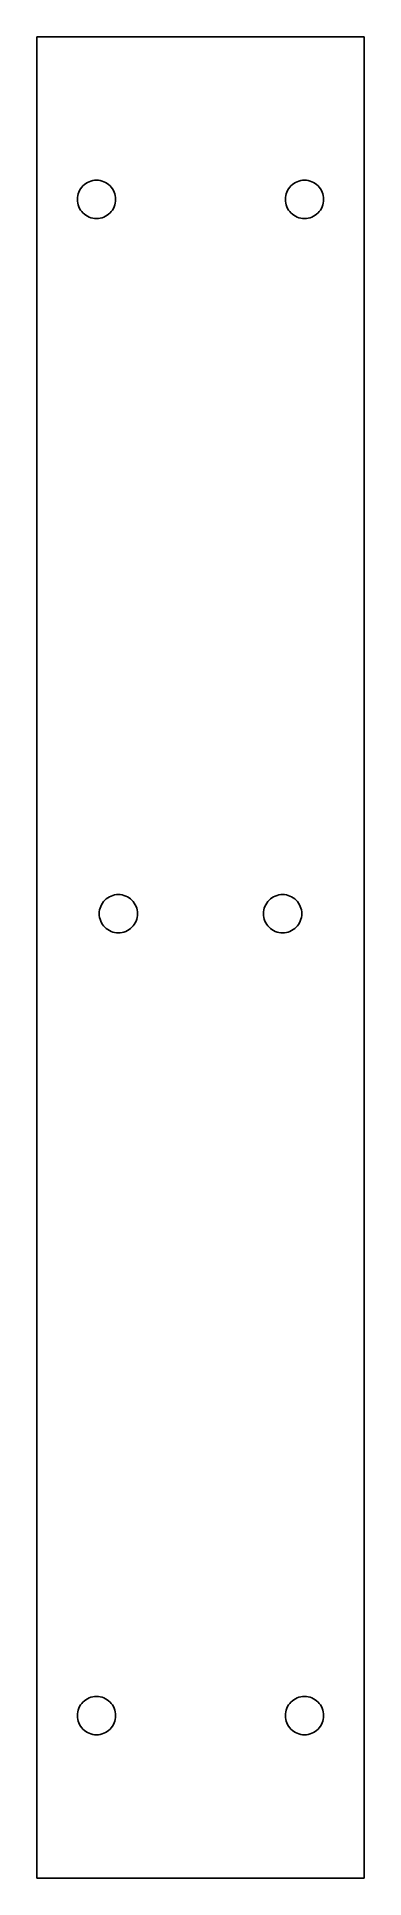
# Model space of a CAD drawing. Header units: metres. Extents: x -15 to 15, y -84 to 84.
import ezdxf

# ---------------------------------------------------------------- set-up
doc = ezdxf.new("R2010")
doc.units = ezdxf.units.M

msp = doc.modelspace()

# ---------------------------------------------------------------- linework, layer by layer
for p, q in [((14.95, 84.1), (-14.95, 84.1)), ((-14.95, 84.1), (-14.95, -84.1)), ((14.95, -84.1), (14.95, 84.1)), ((-10.6102, 70.6028), (-10.4722, 70.7051)), ((-10.4722, 70.7051), (-10.3249, 70.7934)), ((-10.3249, 70.7934), (-10.1697, 70.8668)), ((-10.1697, 70.8668), (-10.008, 70.9246)), ((-10.008, 70.9246), (-9.8414, 70.9664)), ((-9.8414, 70.9664), (-9.67152, 70.9916)), ((-9.67152, 70.9916), (-9.5, 71)), ((-9.5, 71), (-9.32846, 70.9916)), ((-9.32846, 70.9916), (-9.15858, 70.9664)), ((-9.15858, 70.9664), (-8.99199, 70.9246)), ((-8.99199, 70.9246), (-8.83029, 70.8668)), ((-8.83029, 70.8668), (-8.67505, 70.7934)), ((-8.67505, 70.7934), (-8.52774, 70.7051)), ((-8.52774, 70.7051), (-8.3898, 70.6028)), ((8.3898, 70.6028), (8.52774, 70.7051)), ((8.52774, 70.7051), (8.67505, 70.7934)), ((8.67505, 70.7934), (8.83029, 70.8668)), ((8.83029, 70.8668), (8.99199, 70.9246)), ((8.99199, 70.9246), (9.15858, 70.9664)), ((9.15858, 70.9664), (9.32846, 70.9916)), ((9.32846, 70.9916), (9.5, 71)), ((9.5, 71), (9.67152, 70.9916)), ((9.67152, 70.9916), (9.8414, 70.9664)), ((9.8414, 70.9664), (10.008, 70.9246)), ((10.008, 70.9246), (10.1697, 70.8668)), ((10.1697, 70.8668), (10.3249, 70.7934)), ((10.3249, 70.7934), (10.4722, 70.7051)), ((10.4722, 70.7051), (10.6102, 70.6028)), ((-11.25, 69.25), (-11.2416, 69.4215)), ((-11.2416, 69.0785), (-11.25, 69.25)), ((-11.2416, 69.4215), (-11.2164, 69.5914)), ((-11.2164, 68.9086), (-11.2416, 69.0785)), ((-11.2164, 69.5914), (-11.1746, 69.758)), ((-11.1746, 69.758), (-11.1168, 69.9197)), ((-11.1168, 69.9197), (-11.0434, 70.0749)), ((-11.0434, 70.0749), (-10.9551, 70.2222)), ((-10.9551, 70.2222), (-10.8528, 70.3602)), ((-10.8528, 70.3602), (-10.7374, 70.4874)), ((-10.7374, 70.4874), (-10.6102, 70.6028)), ((-8.3898, 70.6028), (-8.26256, 70.4874)), ((-8.26256, 70.4874), (-8.14722, 70.3602)), ((-8.14722, 70.3602), (-8.04492, 70.2222)), ((-8.04492, 70.2222), (-7.95663, 70.0749)), ((-7.95663, 70.0749), (-7.88321, 69.9197)), ((-7.88321, 69.9197), (-7.82535, 69.758)), ((-7.82535, 69.758), (-7.78362, 69.5914)), ((-7.78362, 69.5914), (-7.75842, 69.4215)), ((-7.75842, 69.0785), (-7.78362, 68.9086)), ((-7.75842, 69.4215), (-7.75, 69.25)), ((-7.75, 69.25), (-7.75842, 69.0785)), ((7.75, 69.25), (7.75842, 69.4215)), ((7.75842, 69.0785), (7.75, 69.25)), ((7.75842, 69.4215), (7.78362, 69.5914)), ((7.78362, 68.9086), (7.75842, 69.0785)), ((7.78362, 69.5914), (7.82535, 69.758)), ((7.82535, 69.758), (7.88321, 69.9197)), ((7.88321, 69.9197), (7.95663, 70.0749)), ((7.95663, 70.0749), (8.04492, 70.2222)), ((8.04492, 70.2222), (8.14722, 70.3602)), ((8.14722, 70.3602), (8.26256, 70.4874)), ((8.26256, 70.4874), (8.3898, 70.6028)), ((10.6102, 70.6028), (10.7374, 70.4874)), ((10.7374, 70.4874), (10.8528, 70.3602)), ((10.8528, 70.3602), (10.9551, 70.2222)), ((10.9551, 70.2222), (11.0434, 70.0749)), ((11.0434, 70.0749), (11.1168, 69.9197)), ((11.1168, 69.9197), (11.1746, 69.758)), ((11.1746, 69.758), (11.2164, 69.5914)), ((11.2164, 69.5914), (11.2416, 69.4215)), ((11.2416, 69.0785), (11.2164, 68.9086)), ((11.2416, 69.4215), (11.25, 69.25)), ((11.25, 69.25), (11.2416, 69.0785)), ((-11.1746, 68.742), (-11.2164, 68.9086)), ((-11.1168, 68.5803), (-11.1746, 68.742)), ((-11.0434, 68.425), (-11.1168, 68.5803)), ((-10.9551, 68.2777), (-11.0434, 68.425)), ((-10.8528, 68.1398), (-10.9551, 68.2777)), ((-10.7374, 68.0126), (-10.8528, 68.1398)), ((-10.6102, 67.8972), (-10.7374, 68.0126)), ((-10.4722, 67.7949), (-10.6102, 67.8972)), ((-10.3249, 67.7066), (-10.4722, 67.7949)), ((-10.1697, 67.6332), (-10.3249, 67.7066)), ((-10.008, 67.5753), (-10.1697, 67.6332)), ((-9.8414, 67.5336), (-10.008, 67.5753)), ((-9.67152, 67.5084), (-9.8414, 67.5336)), ((-9.5, 67.5), (-9.67152, 67.5084)), ((-9.32846, 67.5084), (-9.5, 67.5)), ((-9.15858, 67.5336), (-9.32846, 67.5084)), ((-8.99199, 67.5753), (-9.15858, 67.5336)), ((-8.83029, 67.6332), (-8.99199, 67.5753)), ((-8.67505, 67.7066), (-8.83029, 67.6332)), ((-8.52774, 67.7949), (-8.67505, 67.7066)), ((-8.3898, 67.8972), (-8.52774, 67.7949)), ((-8.26256, 68.0126), (-8.3898, 67.8972)), ((-8.14722, 68.1398), (-8.26256, 68.0126)), ((-8.04492, 68.2777), (-8.14722, 68.1398)), ((-7.95663, 68.425), (-8.04492, 68.2777)), ((-7.88321, 68.5803), (-7.95663, 68.425)), ((-7.82535, 68.742), (-7.88321, 68.5803)), ((-7.78362, 68.9086), (-7.82535, 68.742)), ((7.82535, 68.742), (7.78362, 68.9086)), ((7.88321, 68.5803), (7.82535, 68.742)), ((7.95663, 68.425), (7.88321, 68.5803)), ((8.04492, 68.2777), (7.95663, 68.425)), ((8.14722, 68.1398), (8.04492, 68.2777)), ((8.26256, 68.0126), (8.14722, 68.1398)), ((8.3898, 67.8972), (8.26256, 68.0126)), ((8.52774, 67.7949), (8.3898, 67.8972)), ((8.67505, 67.7066), (8.52774, 67.7949)), ((8.83029, 67.6332), (8.67505, 67.7066)), ((8.99199, 67.5753), (8.83029, 67.6332)), ((9.15858, 67.5336), (8.99199, 67.5753)), ((9.32846, 67.5084), (9.15858, 67.5336)), ((9.5, 67.5), (9.32846, 67.5084)), ((9.67152, 67.5084), (9.5, 67.5)), ((9.8414, 67.5336), (9.67152, 67.5084)), ((10.008, 67.5753), (9.8414, 67.5336)), ((10.1697, 67.6332), (10.008, 67.5753)), ((10.3249, 67.7066), (10.1697, 67.6332)), ((10.4722, 67.7949), (10.3249, 67.7066)), ((10.6102, 67.8972), (10.4722, 67.7949)), ((10.7374, 68.0126), (10.6102, 67.8972)), ((10.8528, 68.1398), (10.7374, 68.0126)), ((10.9551, 68.2777), (10.8528, 68.1398)), ((11.0434, 68.425), (10.9551, 68.2777)), ((11.1168, 68.5803), (11.0434, 68.425)), ((11.1746, 68.742), (11.1168, 68.5803)), ((11.2164, 68.9086), (11.1746, 68.742)), ((-8.95506, 4.97224), (-8.85277, 5.11018)), ((-8.85277, 5.11018), (-8.73743, 5.23743)), ((-8.73743, 5.23743), (-8.61018, 5.35277)), ((-8.61018, 5.35277), (-8.47224, 5.45506)), ((-8.47224, 5.45506), (-8.32494, 5.54335)), ((-8.32494, 5.54335), (-8.16969, 5.61678)), ((-8.16969, 5.61678), (-8.008, 5.67464)), ((-8.008, 5.67464), (-7.8414, 5.71637)), ((-7.8414, 5.71637), (-7.67152, 5.74156)), ((-7.67152, 5.74156), (-7.5, 5.75)), ((-7.5, 5.75), (-7.32846, 5.74156)), ((-7.32846, 5.74156), (-7.15858, 5.71637)), ((-7.15858, 5.71637), (-6.99199, 5.67464)), ((-6.99199, 5.67464), (-6.83029, 5.61678)), ((-6.83029, 5.61678), (-6.67505, 5.54335)), ((-6.67505, 5.54335), (-6.52774, 5.45506)), ((-6.52774, 5.45506), (-6.3898, 5.35277)), ((-6.3898, 5.35277), (-6.26256, 5.23743)), ((-6.26256, 5.23743), (-6.14722, 5.11018)), ((-6.14722, 5.11018), (-6.04492, 4.97224)), ((6.04492, 4.97224), (6.14722, 5.11018)), ((6.14722, 5.11018), (6.26256, 5.23743)), ((6.26256, 5.23743), (6.3898, 5.35277)), ((6.3898, 5.35277), (6.52774, 5.45506)), ((6.52774, 5.45506), (6.67505, 5.54335)), ((6.67505, 5.54335), (6.83029, 5.61678)), ((6.83029, 5.61678), (6.99199, 5.67464)), ((6.99199, 5.67464), (7.15858, 5.71637)), ((7.15858, 5.71637), (7.32846, 5.74156)), ((7.32846, 5.74156), (7.5, 5.75)), ((7.5, 5.75), (7.67152, 5.74156)), ((7.67152, 5.74156), (7.8414, 5.71637)), ((7.8414, 5.71637), (8.008, 5.67464)), ((8.008, 5.67464), (8.16969, 5.61678)), ((8.16969, 5.61678), (8.32494, 5.54335)), ((8.32494, 5.54335), (8.47224, 5.45506)), ((8.47224, 5.45506), (8.61018, 5.35277)), ((8.61018, 5.35277), (8.73743, 5.23743)), ((8.73743, 5.23743), (8.85277, 5.11018)), ((8.85277, 5.11018), (8.95506, 4.97224)), ((-9.25, 4), (-9.24156, 4.17152)), ((-9.24156, 3.82846), (-9.25, 4)), ((-9.24156, 4.17152), (-9.21637, 4.3414)), ((-9.21637, 3.65858), (-9.24156, 3.82846)), ((-9.21637, 4.3414), (-9.17464, 4.508)), ((-9.17464, 3.49199), (-9.21637, 3.65858)), ((-9.17464, 4.508), (-9.11678, 4.66969)), ((-9.11678, 3.33029), (-9.17464, 3.49199)), ((-9.11678, 4.66969), (-9.04335, 4.82494)), ((-9.04335, 4.82494), (-8.95506, 4.97224)), ((-6.04492, 4.97224), (-5.95663, 4.82494)), ((-5.95663, 4.82494), (-5.88321, 4.66969)), ((-5.88321, 4.66969), (-5.82535, 4.508)), ((-5.82535, 3.49199), (-5.88321, 3.33029)), ((-5.82535, 4.508), (-5.78362, 4.3414)), ((-5.78362, 3.65858), (-5.82535, 3.49199)), ((-5.78362, 4.3414), (-5.75842, 4.17152)), ((-5.75842, 3.82846), (-5.78362, 3.65858)), ((-5.75842, 4.17152), (-5.75, 4)), ((-5.75, 4), (-5.75842, 3.82846)), ((5.75, 4), (5.75842, 4.17152)), ((5.75842, 3.82846), (5.75, 4)), ((5.75842, 4.17152), (5.78362, 4.3414)), ((5.78362, 3.65858), (5.75842, 3.82846)), ((5.78362, 4.3414), (5.82535, 4.508)), ((5.82535, 3.49199), (5.78362, 3.65858)), ((5.82535, 4.508), (5.88321, 4.66969)), ((5.88321, 3.33029), (5.82535, 3.49199)), ((5.88321, 4.66969), (5.95663, 4.82494)), ((5.95663, 4.82494), (6.04492, 4.97224)), ((8.95506, 4.97224), (9.04335, 4.82494)), ((9.04335, 4.82494), (9.11678, 4.66969)), ((9.11678, 4.66969), (9.17464, 4.508)), ((9.17464, 3.49199), (9.11678, 3.33029)), ((9.17464, 4.508), (9.21637, 4.3414)), ((9.21637, 3.65858), (9.17464, 3.49199)), ((9.21637, 4.3414), (9.24156, 4.17152)), ((9.24156, 3.82846), (9.21637, 3.65858)), ((9.24156, 4.17152), (9.25, 4)), ((9.25, 4), (9.24156, 3.82846)), ((-9.04335, 3.17505), (-9.11678, 3.33029)), ((-8.95506, 3.02774), (-9.04335, 3.17505)), ((-8.85277, 2.8898), (-8.95506, 3.02774)), ((-8.73743, 2.76256), (-8.85277, 2.8898)), ((-8.61018, 2.64722), (-8.73743, 2.76256)), ((-8.47224, 2.54492), (-8.61018, 2.64722)), ((-8.32494, 2.45663), (-8.47224, 2.54492)), ((-8.16969, 2.38321), (-8.32494, 2.45663)), ((-8.008, 2.32535), (-8.16969, 2.38321)), ((-7.8414, 2.28362), (-8.008, 2.32535)), ((-7.67152, 2.25842), (-7.8414, 2.28362)), ((-7.5, 2.25), (-7.67152, 2.25842)), ((-7.32846, 2.25842), (-7.5, 2.25)), ((-7.15858, 2.28362), (-7.32846, 2.25842)), ((-6.99199, 2.32535), (-7.15858, 2.28362)), ((-6.83029, 2.38321), (-6.99199, 2.32535)), ((-6.67505, 2.45663), (-6.83029, 2.38321)), ((-6.52774, 2.54492), (-6.67505, 2.45663)), ((-6.3898, 2.64722), (-6.52774, 2.54492)), ((-6.26256, 2.76256), (-6.3898, 2.64722)), ((-6.14722, 2.8898), (-6.26256, 2.76256)), ((-6.04492, 3.02774), (-6.14722, 2.8898)), ((-5.95663, 3.17505), (-6.04492, 3.02774)), ((-5.88321, 3.33029), (-5.95663, 3.17505)), ((5.95663, 3.17505), (5.88321, 3.33029)), ((6.04492, 3.02774), (5.95663, 3.17505)), ((6.14722, 2.8898), (6.04492, 3.02774)), ((6.26256, 2.76256), (6.14722, 2.8898)), ((6.3898, 2.64722), (6.26256, 2.76256)), ((6.52774, 2.54492), (6.3898, 2.64722)), ((6.67505, 2.45663), (6.52774, 2.54492)), ((6.83029, 2.38321), (6.67505, 2.45663)), ((6.99199, 2.32535), (6.83029, 2.38321)), ((7.15858, 2.28362), (6.99199, 2.32535)), ((7.32846, 2.25842), (7.15858, 2.28362)), ((7.5, 2.25), (7.32846, 2.25842)), ((7.67152, 2.25842), (7.5, 2.25)), ((7.8414, 2.28362), (7.67152, 2.25842)), ((8.008, 2.32535), (7.8414, 2.28362)), ((8.16969, 2.38321), (8.008, 2.32535)), ((8.32494, 2.45663), (8.16969, 2.38321)), ((8.47224, 2.54492), (8.32494, 2.45663)), ((8.61018, 2.64722), (8.47224, 2.54492)), ((8.73743, 2.76256), (8.61018, 2.64722)), ((8.85277, 2.8898), (8.73743, 2.76256)), ((8.95506, 3.02774), (8.85277, 2.8898)), ((9.04335, 3.17505), (8.95506, 3.02774)), ((9.11678, 3.33029), (9.04335, 3.17505)), ((-11.2416, -69.0785), (-11.2164, -68.9086)), ((-11.2164, -68.9086), (-11.1746, -68.742)), ((-11.1746, -68.742), (-11.1168, -68.5803)), ((-11.1168, -68.5803), (-11.0434, -68.425)), ((-11.0434, -68.425), (-10.9551, -68.2777)), ((-10.9551, -68.2777), (-10.8528, -68.1398)), ((-10.8528, -68.1398), (-10.7374, -68.0126)), ((-10.7374, -68.0126), (-10.6102, -67.8972)), ((-10.6102, -67.8972), (-10.4722, -67.7949)), ((-10.4722, -67.7949), (-10.3249, -67.7066)), ((-10.3249, -67.7066), (-10.1697, -67.6332)), ((-10.1697, -67.6332), (-10.008, -67.5753)), ((-10.008, -67.5753), (-9.8414, -67.5336)), ((-9.8414, -67.5336), (-9.67152, -67.5084)), ((-9.67152, -67.5084), (-9.5, -67.5)), ((-9.5, -67.5), (-9.32846, -67.5084)), ((-9.32846, -67.5084), (-9.15858, -67.5336)), ((-9.15858, -67.5336), (-8.99199, -67.5753)), ((-8.99199, -67.5753), (-8.83029, -67.6332)), ((-8.83029, -67.6332), (-8.67505, -67.7066)), ((-8.67505, -67.7066), (-8.52774, -67.7949)), ((-8.52774, -67.7949), (-8.3898, -67.8972)), ((-8.3898, -67.8972), (-8.26256, -68.0126)), ((-8.26256, -68.0126), (-8.14722, -68.1398)), ((-8.14722, -68.1398), (-8.04492, -68.2777)), ((-8.04492, -68.2777), (-7.95663, -68.425)), ((-7.95663, -68.425), (-7.88321, -68.5803)), ((-7.88321, -68.5803), (-7.82535, -68.742)), ((-7.82535, -68.742), (-7.78362, -68.9086)), ((-7.78362, -68.9086), (-7.75842, -69.0785)), ((7.75842, -69.0785), (7.78362, -68.9086)), ((7.78362, -68.9086), (7.82535, -68.742)), ((7.82535, -68.742), (7.88321, -68.5803)), ((7.88321, -68.5803), (7.95663, -68.425)), ((7.95663, -68.425), (8.04492, -68.2777)), ((8.04492, -68.2777), (8.14722, -68.1398)), ((8.14722, -68.1398), (8.26256, -68.0126)), ((8.26256, -68.0126), (8.3898, -67.8972)), ((8.3898, -67.8972), (8.52774, -67.7949)), ((8.52774, -67.7949), (8.67505, -67.7066)), ((8.67505, -67.7066), (8.83029, -67.6332)), ((8.83029, -67.6332), (8.99199, -67.5753)), ((8.99199, -67.5753), (9.15858, -67.5336)), ((9.15858, -67.5336), (9.32846, -67.5084)), ((9.32846, -67.5084), (9.5, -67.5)), ((9.5, -67.5), (9.67152, -67.5084)), ((9.67152, -67.5084), (9.8414, -67.5336)), ((9.8414, -67.5336), (10.008, -67.5753)), ((10.008, -67.5753), (10.1697, -67.6332)), ((10.1697, -67.6332), (10.3249, -67.7066)), ((10.3249, -67.7066), (10.4722, -67.7949)), ((10.4722, -67.7949), (10.6102, -67.8972)), ((10.6102, -67.8972), (10.7374, -68.0126)), ((10.7374, -68.0126), (10.8528, -68.1398)), ((10.8528, -68.1398), (10.9551, -68.2777)), ((10.9551, -68.2777), (11.0434, -68.425)), ((11.0434, -68.425), (11.1168, -68.5803)), ((11.1168, -68.5803), (11.1746, -68.742)), ((11.1746, -68.742), (11.2164, -68.9086)), ((11.2164, -68.9086), (11.2416, -69.0785)), ((-11.25, -69.25), (-11.2416, -69.0785)), ((-11.2416, -69.4215), (-11.25, -69.25)), ((-11.2164, -69.5914), (-11.2416, -69.4215)), ((-11.1746, -69.758), (-11.2164, -69.5914)), ((-11.1168, -69.9197), (-11.1746, -69.758)), ((-11.0434, -70.0749), (-11.1168, -69.9197)), ((-10.9551, -70.2222), (-11.0434, -70.0749)), ((-10.8528, -70.3602), (-10.9551, -70.2222)), ((-10.7374, -70.4874), (-10.8528, -70.3602)), ((-10.6102, -70.6028), (-10.7374, -70.4874)), ((-10.4722, -70.7051), (-10.6102, -70.6028)), ((-8.3898, -70.6028), (-8.52774, -70.7051)), ((-8.26256, -70.4874), (-8.3898, -70.6028)), ((-8.14722, -70.3602), (-8.26256, -70.4874)), ((-8.04492, -70.2222), (-8.14722, -70.3602)), ((-7.95663, -70.0749), (-8.04492, -70.2222)), ((-7.88321, -69.9197), (-7.95663, -70.0749)), ((-7.82535, -69.758), (-7.88321, -69.9197)), ((-7.78362, -69.5914), (-7.82535, -69.758)), ((-7.75842, -69.4215), (-7.78362, -69.5914)), ((-7.75842, -69.0785), (-7.75, -69.25)), ((-7.75, -69.25), (-7.75842, -69.4215)), ((7.75, -69.25), (7.75842, -69.0785)), ((7.75842, -69.4215), (7.75, -69.25)), ((7.78362, -69.5914), (7.75842, -69.4215)), ((7.82535, -69.758), (7.78362, -69.5914)), ((7.88321, -69.9197), (7.82535, -69.758)), ((7.95663, -70.0749), (7.88321, -69.9197)), ((8.04492, -70.2222), (7.95663, -70.0749)), ((8.14722, -70.3602), (8.04492, -70.2222)), ((8.26256, -70.4874), (8.14722, -70.3602)), ((8.3898, -70.6028), (8.26256, -70.4874)), ((8.52774, -70.7051), (8.3898, -70.6028)), ((10.6102, -70.6028), (10.4722, -70.7051)), ((10.7374, -70.4874), (10.6102, -70.6028)), ((10.8528, -70.3602), (10.7374, -70.4874)), ((10.9551, -70.2222), (10.8528, -70.3602)), ((11.0434, -70.0749), (10.9551, -70.2222)), ((11.1168, -69.9197), (11.0434, -70.0749)), ((11.1746, -69.758), (11.1168, -69.9197)), ((11.2164, -69.5914), (11.1746, -69.758)), ((11.2416, -69.4215), (11.2164, -69.5914)), ((11.2416, -69.0785), (11.25, -69.25)), ((11.25, -69.25), (11.2416, -69.4215)), ((-10.3249, -70.7934), (-10.4722, -70.7051)), ((-10.1697, -70.8668), (-10.3249, -70.7934)), ((-10.008, -70.9246), (-10.1697, -70.8668)), ((-9.8414, -70.9664), (-10.008, -70.9246)), ((-9.67152, -70.9916), (-9.8414, -70.9664)), ((-9.5, -71), (-9.67152, -70.9916)), ((-9.32846, -70.9916), (-9.5, -71)), ((-9.15858, -70.9664), (-9.32846, -70.9916)), ((-8.99199, -70.9246), (-9.15858, -70.9664)), ((-8.83029, -70.8668), (-8.99199, -70.9246)), ((-8.67505, -70.7934), (-8.83029, -70.8668)), ((-8.52774, -70.7051), (-8.67505, -70.7934)), ((8.67505, -70.7934), (8.52774, -70.7051)), ((8.83029, -70.8668), (8.67505, -70.7934)), ((8.99199, -70.9246), (8.83029, -70.8668)), ((9.15858, -70.9664), (8.99199, -70.9246)), ((9.32846, -70.9916), (9.15858, -70.9664)), ((9.5, -71), (9.32846, -70.9916)), ((9.67152, -70.9916), (9.5, -71)), ((9.8414, -70.9664), (9.67152, -70.9916)), ((10.008, -70.9246), (9.8414, -70.9664)), ((10.1697, -70.8668), (10.008, -70.9246)), ((10.3249, -70.7934), (10.1697, -70.8668)), ((10.4722, -70.7051), (10.3249, -70.7934)), ((-14.95, -84.1), (14.95, -84.1))]:
    msp.add_line(p, q)

doc.saveas('drawing.dxf')
